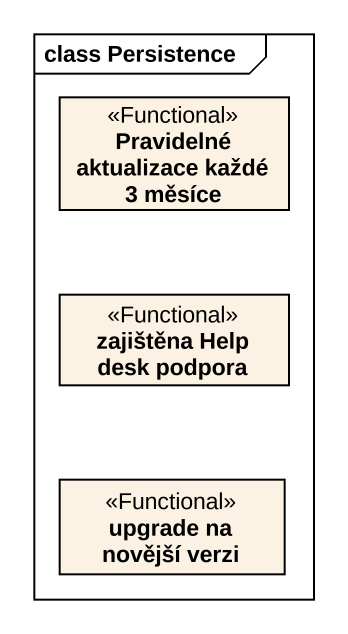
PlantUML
@startuml
mainframe class Persistence
hide circle
hide empty members
class "Pravidelné aktualizace každé 3 měsíce" as Pravidelné_aktualizace <<Functional>>
class "zajištěna Help desk podpora" as zajištěna_Help_desk_podpora <<Functional>>
class "upgrade na novější verzi" as upgrade_na_novější_verzi <<Functional>>
@enduml
